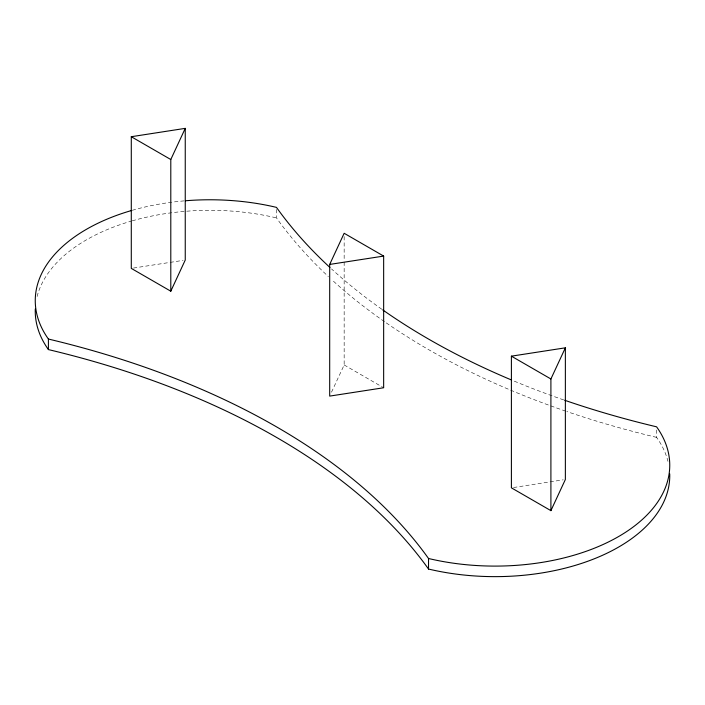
<?xml version="1.0" encoding="UTF-8"?>
<svg xmlns="http://www.w3.org/2000/svg" width="705" height="705" viewBox="0 0 705 705"><rect width="100%" height="100%" fill="white"/><g stroke="black" fill="none" stroke-linecap="round" stroke-linejoin="round"><path stroke-width="0.53" stroke-dasharray="3.52 2.64" d="M331.5 392.209L344.155 364.952L344.155 261.802M133.448 268.059L169.059 262.542M170.143 262.383L183.088 260.374M513.557 487.516L563.207 479.832M344.155 364.952L383.652 387.759M656.593 429.988L656.593 437.364A174.708 100.868 0 0 1 667.961 461.378M344.155 236.563L344.155 260.709M276.475 209.482L276.475 217.907A698.831 403.463 0 0 0 328.38 276.563M132.258 210.301A174.708 100.868 0 0 1 184.384 200.863M563.665 399.911A698.831 403.463 0 0 1 512.579 380.444M381.793 309.231A698.831 403.463 0 0 1 331.526 268.931M37.109 296.505A174.708 100.868 0 0 1 131.201 221.141M132.258 220.832A174.708 100.868 0 0 1 276.475 217.907M656.593 437.364A698.831 403.463 0 0 1 566.785 411.517M565.745 411.156A698.831 403.463 0 0 1 385.344 322.255M384.454 321.63A698.831 403.463 0 0 1 331.526 279.471"/><path stroke-width="1.06" d="M170.795 291.2L170.795 159.524L185.248 128.363L131.289 136.717L131.289 268.394L170.795 291.2L185.248 260.039L185.248 128.363M329.693 264.428L344.155 233.276L383.652 256.082L383.652 387.759L329.693 396.104L329.693 264.428L383.652 256.082M550.905 510.649L550.905 378.973L565.366 347.821L511.398 356.166L511.398 487.842L550.905 510.649L565.366 479.497L565.366 347.821M131.289 136.717L170.795 159.524M511.398 356.166L550.905 378.973M131.201 210.61A174.708 100.868 0 0 0 48.407 339.043A698.831 403.463 0 0 1 428.525 558.501L428.525 569.041A174.708 100.868 0 0 0 669.715 473.839M48.407 339.043L48.407 349.583A698.831 403.463 0 0 1 428.525 569.041M185.477 200.766A174.708 100.868 0 0 1 276.475 207.376A698.831 403.463 0 0 0 329.949 267.486M564.705 400.264A698.831 403.463 0 0 0 656.593 426.825A174.708 100.868 0 0 1 618.576 536.558A174.708 100.868 0 0 1 428.525 558.501M511.574 380.021A698.831 403.463 0 0 1 382.674 309.856M48.407 349.583A174.708 100.868 0 0 1 35.294 308.966"/></g></svg>
